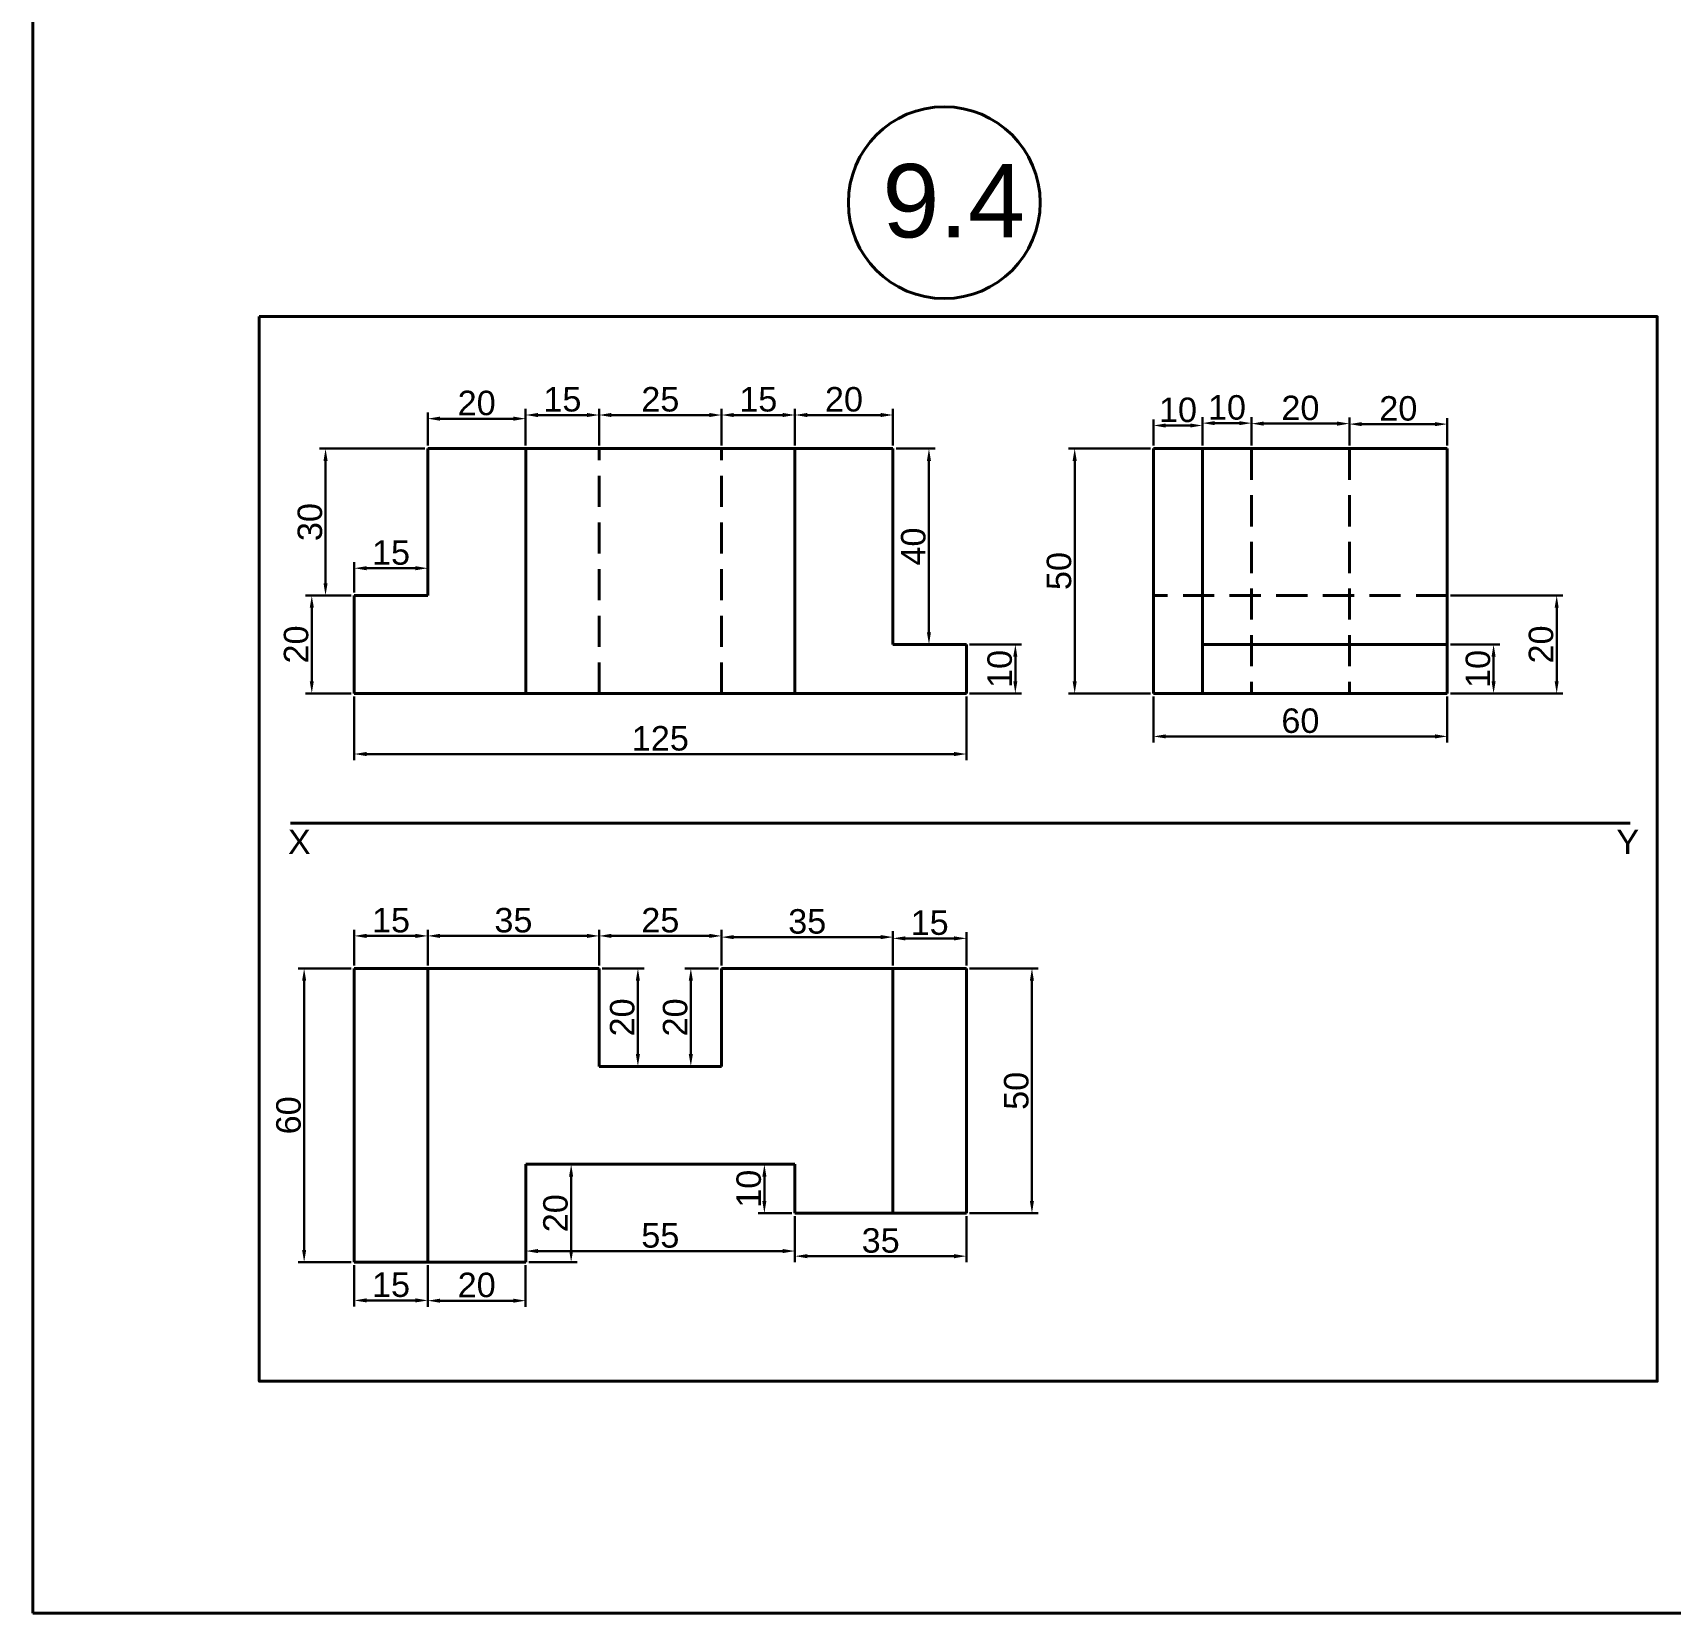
# Model space of a CAD drawing. Header units: millimetres. Extents: x 0 to 1197, y 0 to 650.
# Drawn here: x 0 to 334.4, y 0 to 322.8 of the extents above; entities that cross this region are included whole.
import ezdxf

# ---------------------------------------------------------------- set-up
doc = ezdxf.new("R2010")
doc.units = ezdxf.units.MM
doc.linetypes.add('HIDDEN', pattern=[9.525, 6.35, -3.175])
doc.styles.get("Standard").update_dxf_attribs({"font": 'arial.ttf'})
doc.dimstyles.new('ISO-25', dxfattribs={"dimtxt": 5, "dimasz": 2.5, "dimexe": 1.25, "dimexo": 0.625, "dimtad": 1, "dimtxsty": 'Standard', "dimcen": 2.5, "dimclrd": 3, "dimclre": 3, "dimclrt": 3, "dimadec": 0, "dimazin": 0, "dimtfac": 1, "dimtmove": 0, "dimatfit": 3, "dimfxl": 1, "dimlwd": 30, "dimlwe": 30, "dimarcsym": 0})

# ---------------------------------------------------------------- blocks, each defined once
blk = doc.blocks.new('*D57')
at = {"color": 3, "lineweight": 30, "transparency": 16777216}
for p, q in [((65.04, 207.89), (55.73, 207.89)), ((56.98, 205.39), (56.98, 190.39)), ((65.04, 187.89), (55.73, 187.89))]:
    blk.add_line(p, q, dxfattribs=at)
at = {"color": 3, "transparency": 16777216}
for points in [[(56.57, 205.39), (57.4, 205.39), (56.98, 207.89)], [(56.57, 190.39), (57.4, 190.39), (56.98, 187.89)]]:
    blk.add_solid(points, dxfattribs=at)
at = {"layer": 'Defpoints', "color": 0, "transparency": 16777216}
for p in [(65.66, 207.89), (56.98, 187.89), (65.66, 187.89)]:
    blk.add_point(p, dxfattribs=at)
at = {"color": 3, "lineweight": 40, "transparency": 16777216, "insert": (53.8, 197.89), "char_height": 5, "attachment_point": 5, "rotation": 90}
blk.add_mtext('20', dxfattribs=at)
blk = doc.blocks.new('*D58')
at = {"color": 3, "lineweight": 30, "transparency": 16777216}
for p, q in [((65.66, 208.51), (65.66, 214.71)), ((80.66, 208.51), (80.66, 214.71)), ((78.16, 213.46), (68.16, 213.46))]:
    blk.add_line(p, q, dxfattribs=at)
at = {"color": 3, "transparency": 16777216}
for points in [[(68.16, 213.88), (68.16, 213.05), (65.66, 213.46)], [(78.16, 213.88), (78.16, 213.05), (80.66, 213.46)]]:
    blk.add_solid(points, dxfattribs=at)
at = {"layer": 'Defpoints', "color": 0, "transparency": 16777216}
for p in [(65.66, 213.46), (65.66, 207.89), (80.66, 207.89)]:
    blk.add_point(p, dxfattribs=at)
at = {"color": 3, "lineweight": 40, "transparency": 16777216, "insert": (73.16, 216.64), "char_height": 5, "attachment_point": 5}
blk.add_mtext('15', dxfattribs=at)
blk = doc.blocks.new('*D59')
at = {"color": 3, "lineweight": 30, "transparency": 16777216}
for p, q in [((80.66, 238.51), (80.66, 245.26)), ((100.66, 238.51), (100.66, 245.26)), ((83.16, 244.01), (98.16, 244.01))]:
    blk.add_line(p, q, dxfattribs=at)
at = {"color": 3, "transparency": 16777216}
for points in [[(83.16, 244.43), (83.16, 243.6), (80.66, 244.01)], [(98.16, 244.43), (98.16, 243.6), (100.66, 244.01)]]:
    blk.add_solid(points, dxfattribs=at)
at = {"layer": 'Defpoints', "color": 0, "transparency": 16777216}
for p in [(100.66, 244.01), (80.66, 237.89), (100.66, 237.89)]:
    blk.add_point(p, dxfattribs=at)
at = {"color": 3, "lineweight": 40, "transparency": 16777216, "insert": (90.66, 247.19), "char_height": 5, "attachment_point": 5}
blk.add_mtext('20', dxfattribs=at)
blk = doc.blocks.new('*D60')
at = {"color": 3, "lineweight": 30, "transparency": 16777216}
for p, q in [((100.66, 238.51), (100.66, 246.01)), ((103.16, 244.76), (113.16, 244.76)), ((115.66, 238.51), (115.66, 246.01))]:
    blk.add_line(p, q, dxfattribs=at)
at = {"color": 3, "transparency": 16777216}
for points in [[(103.16, 245.18), (103.16, 244.34), (100.66, 244.76)], [(113.16, 245.18), (113.16, 244.34), (115.66, 244.76)]]:
    blk.add_solid(points, dxfattribs=at)
at = {"layer": 'Defpoints', "color": 0, "transparency": 16777216}
for p in [(115.66, 244.76), (100.66, 237.89), (115.66, 237.89)]:
    blk.add_point(p, dxfattribs=at)
at = {"color": 3, "lineweight": 40, "transparency": 16777216, "insert": (108.16, 247.94), "char_height": 5, "attachment_point": 5}
blk.add_mtext('15', dxfattribs=at)
blk = doc.blocks.new('*D61')
at = {"color": 3, "lineweight": 30, "transparency": 16777216}
for p, q in [((115.66, 238.51), (115.66, 246.01)), ((118.16, 244.76), (138.16, 244.76)), ((140.66, 238.51), (140.66, 246.01))]:
    blk.add_line(p, q, dxfattribs=at)
at = {"color": 3, "transparency": 16777216}
for points in [[(118.16, 245.18), (118.16, 244.34), (115.66, 244.76)], [(138.16, 245.18), (138.16, 244.34), (140.66, 244.76)]]:
    blk.add_solid(points, dxfattribs=at)
at = {"layer": 'Defpoints', "color": 0, "transparency": 16777216}
for p in [(140.66, 244.76), (115.66, 237.89), (140.66, 237.89)]:
    blk.add_point(p, dxfattribs=at)
at = {"color": 3, "lineweight": 40, "transparency": 16777216, "insert": (128.16, 247.94), "char_height": 5, "attachment_point": 5}
blk.add_mtext('25', dxfattribs=at)
blk = doc.blocks.new('*D62')
at = {"color": 3, "lineweight": 30, "transparency": 16777216}
for p, q in [((140.66, 238.51), (140.66, 246.01)), ((143.16, 244.76), (153.16, 244.76)), ((155.66, 238.51), (155.66, 246.01))]:
    blk.add_line(p, q, dxfattribs=at)
at = {"color": 3, "transparency": 16777216}
for points in [[(143.16, 245.18), (143.16, 244.34), (140.66, 244.76)], [(153.16, 245.18), (153.16, 244.34), (155.66, 244.76)]]:
    blk.add_solid(points, dxfattribs=at)
at = {"layer": 'Defpoints', "color": 0, "transparency": 16777216}
for p in [(155.66, 244.76), (140.66, 237.89), (155.66, 237.89)]:
    blk.add_point(p, dxfattribs=at)
at = {"color": 3, "lineweight": 40, "transparency": 16777216, "insert": (148.16, 247.94), "char_height": 5, "attachment_point": 5}
blk.add_mtext('15', dxfattribs=at)
blk = doc.blocks.new('*D63')
at = {"color": 3, "lineweight": 30, "transparency": 16777216}
for p, q in [((155.66, 238.51), (155.66, 246.01)), ((158.16, 244.76), (173.16, 244.76)), ((175.66, 238.51), (175.66, 246.01))]:
    blk.add_line(p, q, dxfattribs=at)
at = {"color": 3, "transparency": 16777216}
for points in [[(158.16, 245.18), (158.16, 244.34), (155.66, 244.76)], [(173.16, 245.18), (173.16, 244.34), (175.66, 244.76)]]:
    blk.add_solid(points, dxfattribs=at)
at = {"layer": 'Defpoints', "color": 0, "transparency": 16777216}
for p in [(175.66, 244.76), (155.66, 237.89), (175.66, 237.89)]:
    blk.add_point(p, dxfattribs=at)
at = {"color": 3, "lineweight": 40, "transparency": 16777216, "insert": (165.66, 247.94), "char_height": 5, "attachment_point": 5}
blk.add_mtext('20', dxfattribs=at)
blk = doc.blocks.new('*D64')
at = {"color": 3, "lineweight": 30, "transparency": 16777216}
for p, q in [((176.29, 237.89), (184.27, 237.89)), ((183.02, 200.39), (183.02, 235.39)), ((176.29, 197.89), (184.27, 197.89))]:
    blk.add_line(p, q, dxfattribs=at)
at = {"color": 3, "transparency": 16777216}
for points in [[(182.6, 235.39), (183.43, 235.39), (183.02, 237.89)], [(182.6, 200.39), (183.43, 200.39), (183.02, 197.89)]]:
    blk.add_solid(points, dxfattribs=at)
at = {"layer": 'Defpoints', "color": 0, "transparency": 16777216}
for p in [(175.66, 237.89), (183.02, 237.89), (175.66, 197.89)]:
    blk.add_point(p, dxfattribs=at)
at = {"color": 3, "lineweight": 40, "transparency": 16777216, "insert": (179.84, 217.89), "char_height": 5, "attachment_point": 5, "rotation": 90}
blk.add_mtext('40', dxfattribs=at)
blk = doc.blocks.new('*D65')
at = {"color": 3, "lineweight": 30, "transparency": 16777216}
for p, q in [((191.29, 197.89), (201.91, 197.89)), ((200.66, 195.39), (200.66, 190.39)), ((191.29, 187.89), (201.91, 187.89))]:
    blk.add_line(p, q, dxfattribs=at)
at = {"color": 3, "transparency": 16777216}
for points in [[(200.24, 195.39), (201.07, 195.39), (200.66, 197.89)], [(200.24, 190.39), (201.07, 190.39), (200.66, 187.89)]]:
    blk.add_solid(points, dxfattribs=at)
at = {"layer": 'Defpoints', "color": 0, "transparency": 16777216}
for p in [(190.66, 197.89), (190.66, 187.89), (200.66, 187.89)]:
    blk.add_point(p, dxfattribs=at)
at = {"color": 3, "lineweight": 40, "transparency": 16777216, "insert": (197.48, 192.89), "char_height": 5, "attachment_point": 5, "rotation": 90}
blk.add_mtext('10', dxfattribs=at)
blk = doc.blocks.new('*D67')
at = {"color": 3, "lineweight": 30, "transparency": 16777216}
for p, q in [((80.04, 237.89), (58.54, 237.89)), ((59.79, 210.39), (59.79, 235.39)), ((65.04, 207.89), (58.54, 207.89))]:
    blk.add_line(p, q, dxfattribs=at)
at = {"color": 3, "transparency": 16777216}
for points in [[(59.38, 235.39), (60.21, 235.39), (59.79, 237.89)], [(59.38, 210.39), (60.21, 210.39), (59.79, 207.89)]]:
    blk.add_solid(points, dxfattribs=at)
at = {"layer": 'Defpoints', "color": 0, "transparency": 16777216}
for p in [(59.79, 237.89), (80.66, 237.89), (65.66, 207.89)]:
    blk.add_point(p, dxfattribs=at)
at = {"color": 3, "lineweight": 40, "transparency": 16777216, "insert": (56.62, 222.89), "char_height": 5, "attachment_point": 5, "rotation": 90}
blk.add_mtext('30', dxfattribs=at)
blk = doc.blocks.new('*D68')
at = {"color": 3, "lineweight": 30, "transparency": 16777216}
for p, q in [((65.66, 187.26), (65.66, 174.26)), ((190.66, 187.26), (190.66, 174.26)), ((68.16, 175.51), (188.16, 175.51))]:
    blk.add_line(p, q, dxfattribs=at)
at = {"color": 3, "transparency": 16777216}
for points in [[(68.16, 175.93), (68.16, 175.09), (65.66, 175.51)], [(188.16, 175.93), (188.16, 175.09), (190.66, 175.51)]]:
    blk.add_solid(points, dxfattribs=at)
at = {"layer": 'Defpoints', "color": 0, "transparency": 16777216}
for p in [(65.66, 187.89), (190.66, 187.89), (190.66, 175.51)]:
    blk.add_point(p, dxfattribs=at)
at = {"color": 3, "lineweight": 40, "transparency": 16777216, "insert": (128.16, 178.69), "char_height": 5, "attachment_point": 5}
blk.add_mtext('125', dxfattribs=at)
blk = doc.blocks.new('*D69')
at = {"color": 3, "lineweight": 30, "transparency": 16777216}
for p, q in [((65.04, 131.71), (54.17, 131.71)), ((55.42, 129.21), (55.42, 74.21)), ((65.04, 71.71), (54.17, 71.71))]:
    blk.add_line(p, q, dxfattribs=at)
at = {"color": 3, "transparency": 16777216}
for points in [[(55.01, 129.21), (55.84, 129.21), (55.42, 131.71)], [(55.01, 74.21), (55.84, 74.21), (55.42, 71.71)]]:
    blk.add_solid(points, dxfattribs=at)
at = {"layer": 'Defpoints', "color": 0, "transparency": 16777216}
for p in [(65.66, 131.71), (55.42, 71.71), (65.66, 71.71)]:
    blk.add_point(p, dxfattribs=at)
at = {"color": 3, "lineweight": 40, "transparency": 16777216, "insert": (52.25, 101.71), "char_height": 5, "attachment_point": 5, "rotation": 90}
blk.add_mtext('60', dxfattribs=at)
blk = doc.blocks.new('*D70')
at = {"color": 3, "lineweight": 30, "transparency": 16777216}
for p, q in [((65.66, 71.08), (65.66, 62.65)), ((80.66, 71.08), (80.66, 62.65)), ((68.16, 63.9), (78.16, 63.9))]:
    blk.add_line(p, q, dxfattribs=at)
at = {"color": 3, "transparency": 16777216}
for points in [[(68.16, 64.32), (68.16, 63.49), (65.66, 63.9)], [(78.16, 64.32), (78.16, 63.49), (80.66, 63.9)]]:
    blk.add_solid(points, dxfattribs=at)
at = {"layer": 'Defpoints', "color": 0, "transparency": 16777216}
for p in [(65.66, 71.71), (80.66, 71.71), (80.66, 63.9)]:
    blk.add_point(p, dxfattribs=at)
at = {"color": 3, "lineweight": 40, "transparency": 16777216, "insert": (73.16, 67.08), "char_height": 5, "attachment_point": 5}
blk.add_mtext('15', dxfattribs=at)
blk = doc.blocks.new('*D71')
at = {"color": 3, "lineweight": 30, "transparency": 16777216}
for p, q in [((80.66, 71.08), (80.66, 62.6)), ((100.66, 71.08), (100.66, 62.6)), ((83.16, 63.85), (98.16, 63.85))]:
    blk.add_line(p, q, dxfattribs=at)
at = {"color": 3, "transparency": 16777216}
for points in [[(83.16, 64.26), (83.16, 63.43), (80.66, 63.85)], [(98.16, 64.26), (98.16, 63.43), (100.66, 63.85)]]:
    blk.add_solid(points, dxfattribs=at)
at = {"layer": 'Defpoints', "color": 0, "transparency": 16777216}
for p in [(80.66, 71.71), (100.66, 71.71), (100.66, 63.85)]:
    blk.add_point(p, dxfattribs=at)
at = {"color": 3, "lineweight": 40, "transparency": 16777216, "insert": (90.66, 67.03), "char_height": 5, "attachment_point": 5}
blk.add_mtext('20', dxfattribs=at)
blk = doc.blocks.new('*D72')
at = {"color": 3, "lineweight": 30, "transparency": 16777216}
for p, q in [((65.66, 132.33), (65.66, 139.61)), ((68.16, 138.36), (78.16, 138.36)), ((80.66, 132.33), (80.66, 139.61))]:
    blk.add_line(p, q, dxfattribs=at)
at = {"color": 3, "transparency": 16777216}
for points in [[(68.16, 138.78), (68.16, 137.94), (65.66, 138.36)], [(78.16, 138.78), (78.16, 137.94), (80.66, 138.36)]]:
    blk.add_solid(points, dxfattribs=at)
at = {"layer": 'Defpoints', "color": 0, "transparency": 16777216}
for p in [(80.66, 138.36), (65.66, 131.71), (80.66, 131.71)]:
    blk.add_point(p, dxfattribs=at)
at = {"color": 3, "lineweight": 40, "transparency": 16777216, "insert": (73.16, 141.54), "char_height": 5, "attachment_point": 5}
blk.add_mtext('15', dxfattribs=at)
blk = doc.blocks.new('*D73')
at = {"color": 3, "lineweight": 30, "transparency": 16777216}
for p, q in [((80.66, 132.33), (80.66, 139.61)), ((83.16, 138.36), (113.16, 138.36)), ((115.66, 132.33), (115.66, 139.61))]:
    blk.add_line(p, q, dxfattribs=at)
at = {"color": 3, "transparency": 16777216}
for points in [[(83.16, 138.78), (83.16, 137.94), (80.66, 138.36)], [(113.16, 138.78), (113.16, 137.94), (115.66, 138.36)]]:
    blk.add_solid(points, dxfattribs=at)
at = {"layer": 'Defpoints', "color": 0, "transparency": 16777216}
for p in [(115.66, 138.36), (80.66, 131.71), (115.66, 131.71)]:
    blk.add_point(p, dxfattribs=at)
at = {"color": 3, "lineweight": 40, "transparency": 16777216, "insert": (98.16, 141.54), "char_height": 5, "attachment_point": 5}
blk.add_mtext('35', dxfattribs=at)
blk = doc.blocks.new('*D74')
at = {"color": 3, "lineweight": 30, "transparency": 16777216}
for p, q in [((116.29, 131.71), (124.83, 131.71)), ((123.58, 129.21), (123.58, 114.21)), ((116.29, 111.71), (124.83, 111.71))]:
    blk.add_line(p, q, dxfattribs=at)
at = {"color": 3, "transparency": 16777216}
for points in [[(123.16, 129.21), (123.99, 129.21), (123.58, 131.71)], [(123.16, 114.21), (123.99, 114.21), (123.58, 111.71)]]:
    blk.add_solid(points, dxfattribs=at)
at = {"layer": 'Defpoints', "color": 0, "transparency": 16777216}
for p in [(115.66, 131.71), (115.66, 111.71), (123.58, 111.71)]:
    blk.add_point(p, dxfattribs=at)
at = {"color": 3, "lineweight": 40, "transparency": 16777216, "insert": (120.4, 121.71), "char_height": 5, "attachment_point": 5, "rotation": 90}
blk.add_mtext('20', dxfattribs=at)
blk = doc.blocks.new('*D75')
at = {"color": 3, "lineweight": 30, "transparency": 16777216}
for p, q in [((140.04, 131.71), (133.14, 131.71)), ((134.39, 129.21), (134.39, 114.21)), ((140.04, 111.71), (133.14, 111.71))]:
    blk.add_line(p, q, dxfattribs=at)
at = {"color": 3, "transparency": 16777216}
for points in [[(133.97, 129.21), (134.81, 129.21), (134.39, 131.71)], [(133.97, 114.21), (134.81, 114.21), (134.39, 111.71)]]:
    blk.add_solid(points, dxfattribs=at)
at = {"layer": 'Defpoints', "color": 0, "transparency": 16777216}
for p in [(140.66, 131.71), (134.39, 111.71), (140.66, 111.71)]:
    blk.add_point(p, dxfattribs=at)
at = {"color": 3, "lineweight": 40, "transparency": 16777216, "insert": (131.21, 121.71), "char_height": 5, "attachment_point": 5, "rotation": 90}
blk.add_mtext('20', dxfattribs=at)
blk = doc.blocks.new('*D76')
at = {"color": 3, "lineweight": 30, "transparency": 16777216}
for p, q in [((115.66, 132.33), (115.66, 139.61)), ((118.16, 138.36), (138.16, 138.36)), ((140.66, 132.33), (140.66, 139.61))]:
    blk.add_line(p, q, dxfattribs=at)
at = {"color": 3, "transparency": 16777216}
for points in [[(118.16, 138.78), (118.16, 137.94), (115.66, 138.36)], [(138.16, 138.78), (138.16, 137.94), (140.66, 138.36)]]:
    blk.add_solid(points, dxfattribs=at)
at = {"layer": 'Defpoints', "color": 0, "transparency": 16777216}
for p in [(140.66, 138.36), (115.66, 131.71), (140.66, 131.71)]:
    blk.add_point(p, dxfattribs=at)
at = {"color": 3, "lineweight": 40, "transparency": 16777216, "insert": (128.16, 141.54), "char_height": 5, "attachment_point": 5}
blk.add_mtext('25', dxfattribs=at)
blk = doc.blocks.new('*D77')
at = {"color": 3, "lineweight": 30, "transparency": 16777216}
for p, q in [((140.66, 132.33), (140.66, 139.36)), ((143.16, 138.11), (173.16, 138.11)), ((175.66, 132.33), (175.66, 139.36))]:
    blk.add_line(p, q, dxfattribs=at)
at = {"color": 3, "transparency": 16777216}
for points in [[(143.16, 138.53), (143.16, 137.69), (140.66, 138.11)], [(173.16, 138.53), (173.16, 137.69), (175.66, 138.11)]]:
    blk.add_solid(points, dxfattribs=at)
at = {"layer": 'Defpoints', "color": 0, "transparency": 16777216}
for p in [(175.66, 138.11), (140.66, 131.71), (175.66, 131.71)]:
    blk.add_point(p, dxfattribs=at)
at = {"color": 3, "lineweight": 40, "transparency": 16777216, "insert": (158.16, 141.29), "char_height": 5, "attachment_point": 5}
blk.add_mtext('35', dxfattribs=at)
blk = doc.blocks.new('*D78')
at = {"color": 3, "lineweight": 30, "transparency": 16777216}
for p, q in [((175.66, 132.33), (175.66, 139.11)), ((178.16, 137.86), (188.16, 137.86)), ((190.66, 132.33), (190.66, 139.11))]:
    blk.add_line(p, q, dxfattribs=at)
at = {"color": 3, "transparency": 16777216}
for points in [[(178.16, 138.27), (178.16, 137.44), (175.66, 137.86)], [(188.16, 138.27), (188.16, 137.44), (190.66, 137.86)]]:
    blk.add_solid(points, dxfattribs=at)
at = {"layer": 'Defpoints', "color": 0, "transparency": 16777216}
for p in [(190.66, 137.86), (175.66, 131.71), (190.66, 131.71)]:
    blk.add_point(p, dxfattribs=at)
at = {"color": 3, "lineweight": 40, "transparency": 16777216, "insert": (183.16, 141.04), "char_height": 5, "attachment_point": 5}
blk.add_mtext('15', dxfattribs=at)
blk = doc.blocks.new('*D79')
at = {"color": 3, "lineweight": 30, "transparency": 16777216}
for p, q in [((191.29, 131.71), (205.3, 131.71)), ((204.05, 84.21), (204.05, 129.21)), ((191.29, 81.71), (205.3, 81.71))]:
    blk.add_line(p, q, dxfattribs=at)
at = {"color": 3, "transparency": 16777216}
for points in [[(203.63, 129.21), (204.46, 129.21), (204.05, 131.71)], [(203.63, 84.21), (204.46, 84.21), (204.05, 81.71)]]:
    blk.add_solid(points, dxfattribs=at)
at = {"layer": 'Defpoints', "color": 0, "transparency": 16777216}
for p in [(190.66, 131.71), (204.05, 131.71), (190.66, 81.71)]:
    blk.add_point(p, dxfattribs=at)
at = {"color": 3, "lineweight": 40, "transparency": 16777216, "insert": (200.87, 106.71), "char_height": 5, "attachment_point": 5, "rotation": 90}
blk.add_mtext('50', dxfattribs=at)
blk = doc.blocks.new('*D80')
at = {"color": 3, "lineweight": 30, "transparency": 16777216}
for p, q in [((155.66, 81.08), (155.66, 71.69)), ((190.66, 81.08), (190.66, 71.69)), ((158.16, 72.94), (188.16, 72.94))]:
    blk.add_line(p, q, dxfattribs=at)
at = {"color": 3, "transparency": 16777216}
for points in [[(158.16, 73.36), (158.16, 72.52), (155.66, 72.94)], [(188.16, 73.36), (188.16, 72.52), (190.66, 72.94)]]:
    blk.add_solid(points, dxfattribs=at)
at = {"layer": 'Defpoints', "color": 0, "transparency": 16777216}
for p in [(155.66, 81.71), (190.66, 81.71), (190.66, 72.94)]:
    blk.add_point(p, dxfattribs=at)
at = {"color": 3, "lineweight": 40, "transparency": 16777216, "insert": (173.16, 76.12), "char_height": 5, "attachment_point": 5}
blk.add_mtext('35', dxfattribs=at)
blk = doc.blocks.new('*D81')
at = {"color": 3, "lineweight": 30, "transparency": 16777216}
for p, q in [((155.66, 81.08), (155.66, 72.73)), ((100.66, 72.33), (100.66, 75.23)), ((153.16, 73.98), (103.16, 73.98))]:
    blk.add_line(p, q, dxfattribs=at)
at = {"color": 3, "transparency": 16777216}
for points in [[(103.16, 74.4), (103.16, 73.57), (100.66, 73.98)], [(153.16, 74.4), (153.16, 73.57), (155.66, 73.98)]]:
    blk.add_solid(points, dxfattribs=at)
at = {"layer": 'Defpoints', "color": 0, "transparency": 16777216}
for p in [(155.66, 81.71), (100.66, 73.98), (100.66, 71.71)]:
    blk.add_point(p, dxfattribs=at)
at = {"color": 3, "lineweight": 40, "transparency": 16777216, "insert": (128.16, 77.15), "char_height": 5, "attachment_point": 5}
blk.add_mtext('55', dxfattribs=at)
blk = doc.blocks.new('*D82')
at = {"color": 3, "lineweight": 30, "transparency": 16777216}
for p, q in [((101.29, 91.71), (111.2, 91.71)), ((109.95, 74.21), (109.95, 89.21)), ((101.29, 71.71), (111.2, 71.71))]:
    blk.add_line(p, q, dxfattribs=at)
at = {"color": 3, "transparency": 16777216}
for points in [[(109.53, 89.21), (110.36, 89.21), (109.95, 91.71)], [(109.53, 74.21), (110.36, 74.21), (109.95, 71.71)]]:
    blk.add_solid(points, dxfattribs=at)
at = {"layer": 'Defpoints', "color": 0, "transparency": 16777216}
for p in [(100.66, 91.71), (109.95, 91.71), (100.66, 71.71)]:
    blk.add_point(p, dxfattribs=at)
at = {"color": 3, "lineweight": 40, "transparency": 16777216, "insert": (106.77, 81.71), "char_height": 5, "attachment_point": 5, "rotation": 90}
blk.add_mtext('20', dxfattribs=at)
blk = doc.blocks.new('*D83')
at = {"color": 3, "lineweight": 30, "transparency": 16777216}
for p, q in [((155.04, 91.71), (148.16, 91.71)), ((149.41, 89.21), (149.41, 84.21)), ((155.04, 81.71), (148.16, 81.71))]:
    blk.add_line(p, q, dxfattribs=at)
at = {"color": 3, "transparency": 16777216}
for points in [[(148.99, 89.21), (149.82, 89.21), (149.41, 91.71)], [(148.99, 84.21), (149.82, 84.21), (149.41, 81.71)]]:
    blk.add_solid(points, dxfattribs=at)
at = {"layer": 'Defpoints', "color": 0, "transparency": 16777216}
for p in [(155.66, 91.71), (149.41, 81.71), (155.66, 81.71)]:
    blk.add_point(p, dxfattribs=at)
at = {"color": 3, "lineweight": 40, "transparency": 16777216, "insert": (146.23, 86.71), "char_height": 5, "attachment_point": 5, "rotation": 90}
blk.add_mtext('10', dxfattribs=at)
blk = doc.blocks.new('*D84')
at = {"color": 3, "lineweight": 30, "transparency": 16777216}
for p, q in [((228.25, 237.89), (211.53, 237.89)), ((212.78, 235.39), (212.78, 190.39)), ((228.25, 187.89), (211.53, 187.89))]:
    blk.add_line(p, q, dxfattribs=at)
at = {"color": 3, "transparency": 16777216}
for points in [[(212.36, 235.39), (213.2, 235.39), (212.78, 237.89)], [(212.36, 190.39), (213.2, 190.39), (212.78, 187.89)]]:
    blk.add_solid(points, dxfattribs=at)
at = {"layer": 'Defpoints', "color": 0, "transparency": 16777216}
for p in [(228.87, 237.89), (212.78, 187.89), (228.87, 187.89)]:
    blk.add_point(p, dxfattribs=at)
at = {"color": 3, "lineweight": 40, "transparency": 16777216, "insert": (209.6, 212.89), "char_height": 5, "attachment_point": 5, "rotation": 90}
blk.add_mtext('50', dxfattribs=at)
blk = doc.blocks.new('*D85')
at = {"color": 3, "lineweight": 30, "transparency": 16777216}
for p, q in [((289.5, 197.89), (299.57, 197.89)), ((298.32, 195.39), (298.32, 190.39)), ((289.5, 187.89), (299.57, 187.89))]:
    blk.add_line(p, q, dxfattribs=at)
at = {"color": 3, "transparency": 16777216}
for points in [[(297.91, 195.39), (298.74, 195.39), (298.32, 197.89)], [(297.91, 190.39), (298.74, 190.39), (298.32, 187.89)]]:
    blk.add_solid(points, dxfattribs=at)
at = {"layer": 'Defpoints', "color": 0, "transparency": 16777216}
for p in [(288.87, 197.89), (288.87, 187.89), (298.32, 187.89)]:
    blk.add_point(p, dxfattribs=at)
at = {"color": 3, "lineweight": 40, "transparency": 16777216, "insert": (295.15, 192.89), "char_height": 5, "attachment_point": 5, "rotation": 90}
blk.add_mtext('10', dxfattribs=at)
blk = doc.blocks.new('*D86')
at = {"color": 3, "lineweight": 30, "transparency": 16777216}
for p, q in [((289.5, 207.89), (312.46, 207.89)), ((311.21, 190.39), (311.21, 205.39)), ((289.5, 187.89), (312.46, 187.89))]:
    blk.add_line(p, q, dxfattribs=at)
at = {"color": 3, "transparency": 16777216}
for points in [[(310.79, 205.39), (311.62, 205.39), (311.21, 207.89)], [(310.79, 190.39), (311.62, 190.39), (311.21, 187.89)]]:
    blk.add_solid(points, dxfattribs=at)
at = {"layer": 'Defpoints', "color": 0, "transparency": 16777216}
for p in [(288.87, 207.89), (311.21, 207.89), (288.87, 187.89)]:
    blk.add_point(p, dxfattribs=at)
at = {"color": 3, "lineweight": 40, "transparency": 16777216, "insert": (308.03, 197.89), "char_height": 5, "attachment_point": 5, "rotation": 90}
blk.add_mtext('20', dxfattribs=at)
blk = doc.blocks.new('*D87')
at = {"color": 3, "lineweight": 30, "transparency": 16777216}
for p, q in [((238.87, 238.51), (238.87, 244.35)), ((248.87, 238.51), (248.87, 244.35)), ((241.37, 243.1), (246.37, 243.1))]:
    blk.add_line(p, q, dxfattribs=at)
at = {"color": 3, "transparency": 16777216}
for points in [[(241.37, 243.51), (241.37, 242.68), (238.87, 243.1)], [(246.37, 243.51), (246.37, 242.68), (248.87, 243.1)]]:
    blk.add_solid(points, dxfattribs=at)
at = {"layer": 'Defpoints', "color": 0, "transparency": 16777216}
for p in [(248.87, 243.1), (238.87, 237.89), (248.87, 237.89)]:
    blk.add_point(p, dxfattribs=at)
at = {"color": 3, "lineweight": 40, "transparency": 16777216, "insert": (243.87, 246.28), "char_height": 5, "attachment_point": 5}
blk.add_mtext('10', dxfattribs=at)
blk = doc.blocks.new('*D88')
at = {"color": 3, "lineweight": 30, "transparency": 16777216}
for p, q in [((248.87, 238.51), (248.87, 244.25)), ((268.87, 238.51), (268.87, 244.25)), ((251.37, 243), (266.37, 243))]:
    blk.add_line(p, q, dxfattribs=at)
at = {"color": 3, "transparency": 16777216}
for points in [[(251.37, 243.42), (251.37, 242.58), (248.87, 243)], [(266.37, 243.42), (266.37, 242.58), (268.87, 243)]]:
    blk.add_solid(points, dxfattribs=at)
at = {"layer": 'Defpoints', "color": 0, "transparency": 16777216}
for p in [(268.87, 243), (248.87, 237.89), (268.87, 237.89)]:
    blk.add_point(p, dxfattribs=at)
at = {"color": 3, "lineweight": 40, "transparency": 16777216, "insert": (258.87, 246.18), "char_height": 5, "attachment_point": 5}
blk.add_mtext('20', dxfattribs=at)
blk = doc.blocks.new('*D89')
at = {"color": 3, "lineweight": 30, "transparency": 16777216}
for p, q in [((268.87, 238.51), (268.87, 244.15)), ((288.87, 238.51), (288.87, 244.15)), ((271.37, 242.9), (286.37, 242.9))]:
    blk.add_line(p, q, dxfattribs=at)
at = {"color": 3, "transparency": 16777216}
for points in [[(271.37, 243.31), (271.37, 242.48), (268.87, 242.9)], [(286.37, 243.31), (286.37, 242.48), (288.87, 242.9)]]:
    blk.add_solid(points, dxfattribs=at)
at = {"layer": 'Defpoints', "color": 0, "transparency": 16777216}
for p in [(288.87, 242.9), (268.87, 237.89), (288.87, 237.89)]:
    blk.add_point(p, dxfattribs=at)
at = {"color": 3, "lineweight": 40, "transparency": 16777216, "insert": (278.87, 246.08), "char_height": 5, "attachment_point": 5}
blk.add_mtext('20', dxfattribs=at)
blk = doc.blocks.new('*D90')
at = {"color": 3, "lineweight": 30, "transparency": 16777216}
for p, q in [((228.87, 187.26), (228.87, 177.86)), ((288.87, 187.26), (288.87, 177.86)), ((231.37, 179.11), (286.37, 179.11))]:
    blk.add_line(p, q, dxfattribs=at)
at = {"color": 3, "transparency": 16777216}
for points in [[(231.37, 179.53), (231.37, 178.7), (228.87, 179.11)], [(286.37, 179.53), (286.37, 178.7), (288.87, 179.11)]]:
    blk.add_solid(points, dxfattribs=at)
at = {"layer": 'Defpoints', "color": 0, "transparency": 16777216}
for p in [(228.87, 187.89), (288.87, 187.89), (288.87, 179.11)]:
    blk.add_point(p, dxfattribs=at)
at = {"color": 3, "lineweight": 40, "transparency": 16777216, "insert": (258.87, 182.29), "char_height": 5, "attachment_point": 5}
blk.add_mtext('60', dxfattribs=at)
blk = doc.blocks.new('*D91')
at = {"color": 3, "lineweight": 30, "transparency": 16777216}
for p, q in [((228.87, 238.51), (228.87, 243.87)), ((236.37, 242.62), (231.37, 242.62)), ((238.87, 238.51), (238.87, 243.87))]:
    blk.add_line(p, q, dxfattribs=at)
at = {"color": 3, "transparency": 16777216}
for points in [[(231.37, 243.03), (231.37, 242.2), (228.87, 242.62)], [(236.37, 243.03), (236.37, 242.2), (238.87, 242.62)]]:
    blk.add_solid(points, dxfattribs=at)
at = {"layer": 'Defpoints', "color": 0, "transparency": 16777216}
for p in [(228.87, 242.62), (228.87, 237.89), (238.87, 237.89)]:
    blk.add_point(p, dxfattribs=at)
at = {"color": 3, "lineweight": 40, "transparency": 16777216, "insert": (233.87, 245.79), "char_height": 5, "attachment_point": 5}
blk.add_mtext('10', dxfattribs=at)

msp = doc.modelspace()

# ---------------------------------------------------------------- linework, layer by layer
at = {"color": 6, "lineweight": 40}
for p, q in [((175.661, 237.887), (80.661, 237.887)), ((80.661, 237.887), (80.661, 207.887)), ((100.661, 187.887), (100.661, 237.887)), ((155.661, 187.887), (155.661, 237.887)), ((175.661, 197.887), (175.661, 237.887)), ((80.661, 207.887), (65.661, 207.887)), ((65.661, 207.887), (65.661, 187.887)), ((190.661, 197.887), (175.661, 197.887)), ((190.661, 187.887), (190.661, 197.887)), ((65.661, 187.887), (190.661, 187.887))]:
    msp.add_line(p, q, dxfattribs=at)
at = {"color": 32, "linetype": 'HIDDEN', "lineweight": 40, "true_color": 0xcd6928}
for p, q in [((115.661, 187.887), (115.661, 237.887)), ((140.661, 187.887), (140.661, 237.887)), ((248.872, 237.887), (248.872, 187.887)), ((268.872, 237.887), (268.872, 187.887)), ((288.872, 207.887), (228.872, 207.887))]:
    msp.add_line(p, q, dxfattribs=at)
at = {"color": 2, "lineweight": 40}
for p, q in [((228.872, 237.887), (228.872, 187.887)), ((228.872, 237.887), (288.872, 237.887)), ((238.872, 237.887), (238.872, 187.887)), ((288.872, 237.887), (288.872, 187.887)), ((288.872, 197.887), (238.872, 197.887)), ((288.872, 187.887), (228.872, 187.887)), ((288.872, 187.887), (228.872, 187.887))]:
    msp.add_line(p, q, dxfattribs=at)
at = {"color": 1, "lineweight": 40}
msp.add_line((52.622, 161.422), (326.243, 161.422), dxfattribs=at)
at = {"color": 4, "lineweight": 40}
for p, q in [((65.661, 131.71), (115.661, 131.71)), ((65.661, 131.71), (65.661, 71.71)), ((80.661, 131.71), (80.661, 71.71)), ((115.661, 131.71), (115.661, 111.71)), ((140.661, 131.71), (140.661, 111.71)), ((140.661, 131.71), (190.661, 131.71)), ((175.661, 81.71), (175.661, 131.71)), ((190.661, 81.71), (190.661, 131.71)), ((115.661, 111.71), (140.661, 111.71)), ((100.661, 71.71), (100.661, 91.71)), ((100.661, 91.71), (155.661, 91.71)), ((155.661, 91.71), (155.661, 81.71)), ((155.661, 81.71), (190.661, 81.71)), ((65.661, 71.71), (100.661, 71.71))]:
    msp.add_line(p, q, dxfattribs=at)
at = {"lineweight": 40}
for points in [[(0, 0), (1197.33, 0), (1197.33, 650.352), (0, 650.352)], [(46.261, 264.874), (331.734, 264.874), (331.734, 47.383), (46.261, 47.383)]]:
    msp.add_lwpolyline(points, close=True, dxfattribs=at)
msp.add_circle((186.146, 288.136), 19.586, dxfattribs=at)

# ---------------------------------------------------------------- texts
for s, height, p in [('9.4', 15, (173.5, 281.033)), ('X', 5, (52.109, 155.061)), ('Y', 5, (323.393, 155.061))]:
    msp.add_text(s, height=height, dxfattribs=at).set_placement(p)

# ---------------------------------------------------------------- dimensions: what is measured, and where the dimension line sits
for base, p1, p2, picture, middle in [((115.661, 244.759), (100.661, 237.887), (115.661, 237.887), '*D60', (108.161, 247.936)), ((140.661, 244.759), (115.661, 237.887), (140.661, 237.887), '*D61', (128.161, 247.936)), ((155.661, 244.759), (140.661, 237.887), (155.661, 237.887), '*D62', (148.161, 247.936)), ((175.661, 244.759), (155.661, 237.887), (175.661, 237.887), '*D63', (165.661, 247.936)), ((100.661, 244.014), (80.661, 237.887), (100.661, 237.887), '*D59', (90.661, 247.192)), ((228.872, 242.616), (238.872, 237.887), (228.872, 237.887), '*D91', (233.872, 245.794)), ((248.872, 243.098), (238.872, 237.887), (248.872, 237.887), '*D87', (243.872, 246.276)), ((268.872, 242.999), (248.872, 237.887), (268.872, 237.887), '*D88', (258.872, 246.177)), ((288.872, 242.898), (268.872, 237.887), (288.872, 237.887), '*D89', (278.872, 246.076)), ((65.661, 213.465), (80.661, 207.887), (65.661, 207.887), '*D58', (73.161, 216.643)), ((190.661, 175.51), (65.661, 187.887), (190.661, 187.887), '*D68', (128.161, 178.688)), ((288.872, 179.113), (228.872, 187.887), (288.872, 187.887), '*D90', (258.872, 182.29)), ((80.661, 138.36), (65.661, 131.71), (80.661, 131.71), '*D72', (73.161, 141.538)), ((115.661, 138.36), (80.661, 131.71), (115.661, 131.71), '*D73', (98.161, 141.54)), ((140.661, 138.36), (115.661, 131.71), (140.661, 131.71), '*D76', (128.161, 141.538)), ((175.661, 138.109), (140.661, 131.71), (175.661, 131.71), '*D77', (158.161, 141.288)), ((190.661, 137.858), (175.661, 131.71), (190.661, 131.71), '*D78', (183.161, 141.035)), ((100.661, 73.982), (155.661, 81.71), (100.661, 71.71), '*D81', (128.161, 77.15)), ((190.661, 72.94), (155.661, 81.71), (190.661, 81.71), '*D80', (173.161, 76.12)), ((80.661, 63.905), (65.661, 71.71), (80.661, 71.71), '*D70', (73.161, 67.083)), ((100.661, 63.847), (80.661, 71.71), (100.661, 71.71), '*D71', (90.661, 67.025))]:
    dim = msp.add_linear_dim(base=base, p1=p1, p2=p2, dimstyle='ISO-25', dxfattribs=at)
    dim.commit()
    dim.dimension.update_dxf_attribs({"geometry": picture, "text_midpoint": middle})
for base, p1, p2, picture, middle in [((59.795, 237.887), (65.661, 207.887), (80.661, 237.887), '*D67', (56.615, 222.887)), ((183.017, 237.887), (175.661, 197.887), (175.661, 237.887), '*D64', (179.839, 217.887)), ((212.78, 187.887), (228.872, 237.887), (228.872, 187.887), '*D84', (209.602, 212.887)), ((56.982, 187.887), (65.661, 207.887), (65.661, 187.887), '*D57', (53.804, 197.887)), ((311.208, 207.887), (288.872, 187.887), (288.872, 207.887), '*D86', (308.03, 197.887)), ((200.655, 187.887), (190.661, 197.887), (190.661, 187.887), '*D65', (197.477, 192.887)), ((298.324, 187.887), (288.872, 197.887), (288.872, 187.887), '*D85', (295.147, 192.887)), ((55.424, 71.71), (65.661, 131.71), (65.661, 71.71), '*D69', (52.246, 101.71)), ((123.576, 111.71), (115.661, 131.71), (115.661, 111.71), '*D74', (120.398, 121.71)), ((134.389, 111.71), (140.661, 131.71), (140.661, 111.71), '*D75', (131.211, 121.71)), ((204.047, 131.71), (190.661, 81.71), (190.661, 131.71), '*D79', (200.869, 106.71)), ((109.948, 91.71), (100.661, 71.71), (100.661, 91.71), '*D82', (106.77, 81.71)), ((149.406, 81.71), (155.661, 91.71), (155.661, 81.71), '*D83', (146.228, 86.71))]:
    dim = msp.add_linear_dim(base=base, p1=p1, p2=p2, angle=90, dimstyle='ISO-25', dxfattribs=at)
    dim.commit()
    dim.dimension.update_dxf_attribs({"geometry": picture, "text_midpoint": middle})

doc.saveas('drawing.dxf')
